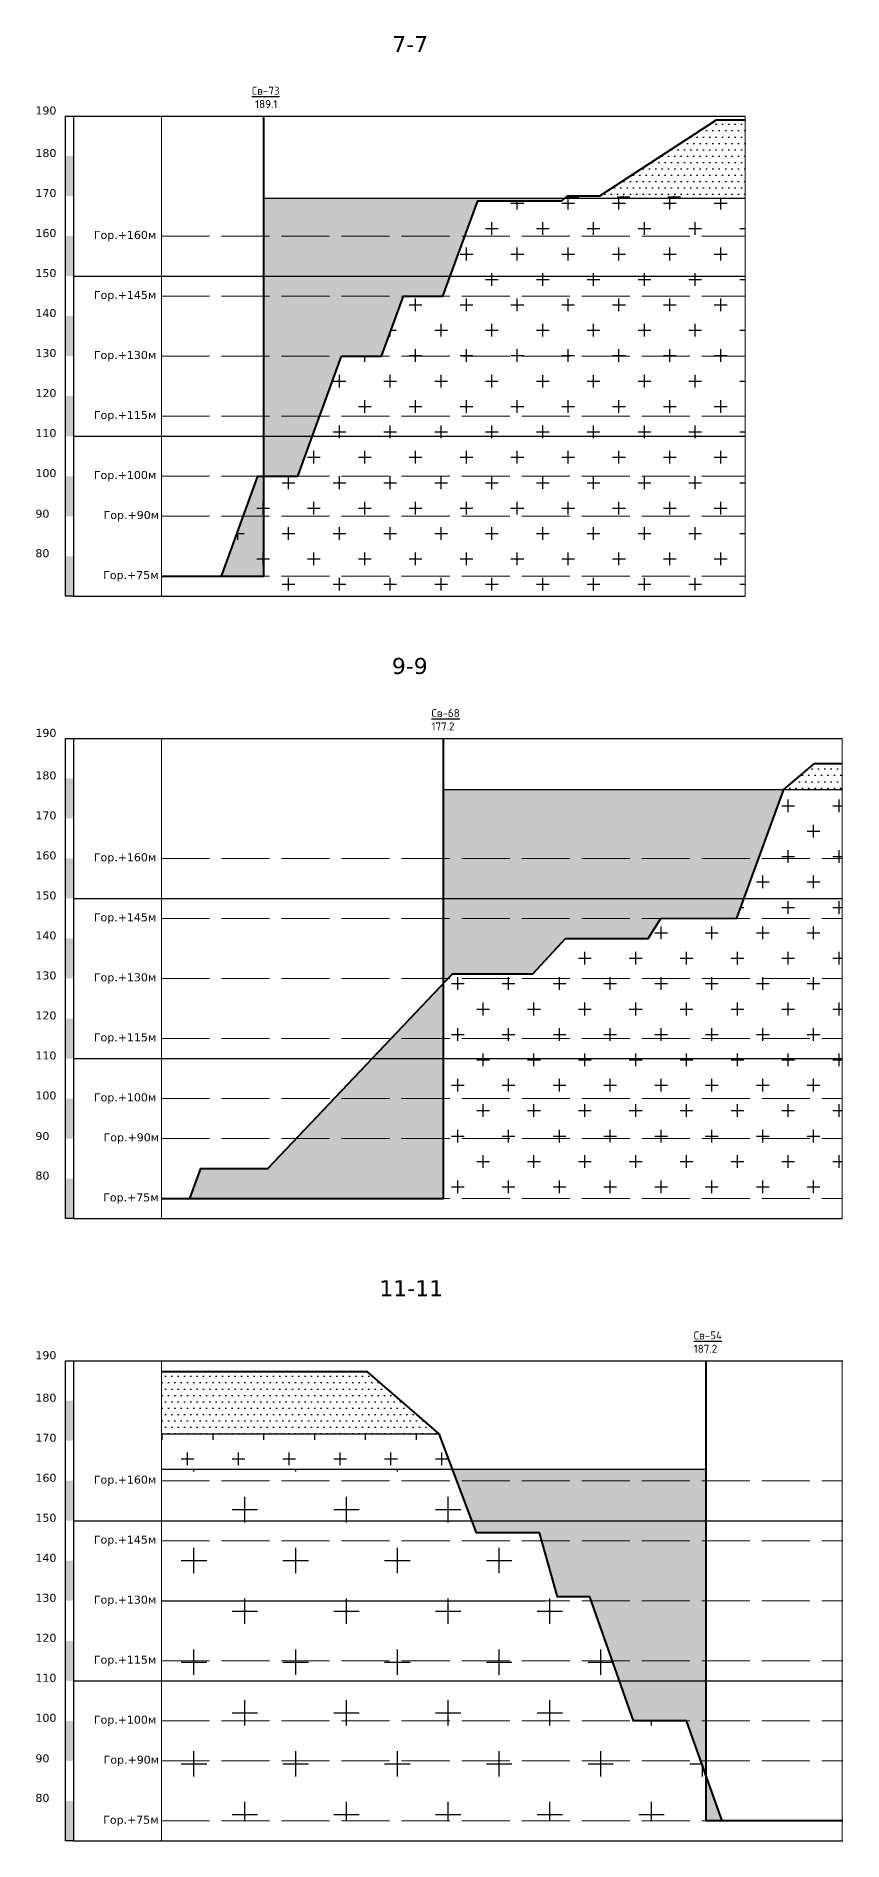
# Model space of a CAD drawing. Header units: millimetres. Extents: x 0 to 6474735, y 0 to 11273163.
# Drawn here: x 3235049.8 to 3235251.3, y 5635810.8 to 5636261.9 of the extents above; entities that cross this region are included whole.
import ezdxf

# ---------------------------------------------------------------- set-up
doc = ezdxf.new("R2010")
doc.units = ezdxf.units.MM
doc.linetypes.add('ACAD_ISO02W100', pattern=[15, 12, -3])
doc.linetypes.add('AHIDDEN4', pattern=[7, 5, -2])
doc.layers.add('ПЛАН НА КІНЕЦЬ', color=7, linetype='Continuous')
doc.styles.add('ISO Proportional', font='isocpeur.ttf')
doc.styles.add('стиль1', font='verdana.ttf', dxfattribs={"height": 4})

msp = doc.modelspace()

# ---------------------------------------------------------------- hatches: boundary and pattern name
at = {"layer": 'ПЛАН НА КІНЕЦЬ'}
h = msp.add_hatch(dxfattribs=at)
h.set_pattern_fill('DOTS', color=256)
h.set_pattern_definition([(0, (3431.64, 837.063), (0.79375, 1.5875), [0, -1.5875])])
h.paths.add_polyline_path([(3235205.84, 5636231.871), (3235219.782, 5636231.871), (3235219.782, 5636240.971), (3235219.778, 5636240.971)])
h.paths.add_polyline_path([(3235219.782, 5636231.871), (3235226.963, 5636231.871), (3235226.963, 5636240.971), (3235219.782, 5636240.971)])
h.paths.add_polyline_path([(3235219.782, 5636221.971), (3235226.963, 5636221.971), (3235226.963, 5636231.871), (3235219.782, 5636231.871)])
h.paths.add_polyline_path([(3235219.782, 5636231.871), (3235205.84, 5636231.871), (3235190.675, 5636221.971), (3235219.782, 5636221.971)])
h = msp.add_hatch(color=256, dxfattribs=at)
h.dxf.hatch_style = 1
h.paths.add_polyline_path([(3235059.14, 5636231.871), (3235057.14, 5636231.871), (3235057.14, 5636221.871), (3235059.14, 5636221.871)])
h = msp.add_hatch(dxfattribs=at)
h.set_pattern_fill('CROSS', color=256)
h.set_pattern_definition([(0, (3235104.932, 5636143.892), (6.35, 6.35), [3.175, -9.525]), (90, (3235106.5194, 5636142.305), (-6.35, 6.35), [3.175, -9.525])])
h.paths.add_polyline_path([(3235106.743, 5636151.871), (3235105.239, 5636151.871), (3235101.588, 5636141.871), (3235106.743, 5636141.871)])
h.paths.add_polyline_path([(3235106.743, 5636141.871), (3235101.588, 5636141.871), (3235096.113, 5636126.871), (3235106.743, 5636126.871)])
h.paths.add_polyline_path([(3235219.782, 5636221.371), (3235181.868, 5636221.371), (3235181.144, 5636220.711), (3235160.127, 5636220.711), (3235156.912, 5636211.871), (3235219.782, 5636211.871)])
h.paths.add_polyline_path([(3235226.963, 5636221.371), (3235219.782, 5636221.371), (3235219.782, 5636211.871), (3235226.963, 5636211.871)])
h.paths.add_polyline_path([(3235226.963, 5636211.871), (3235219.782, 5636211.871), (3235219.782, 5636201.871), (3235226.963, 5636201.871)])
h.paths.add_polyline_path([(3235219.782, 5636211.871), (3235156.912, 5636211.871), (3235153.276, 5636201.871), (3235219.782, 5636201.871)])
h.paths.add_polyline_path([(3235219.782, 5636201.871), (3235153.276, 5636201.871), (3235151.457, 5636196.871), (3235219.782, 5636196.871)])
h.paths.add_polyline_path([(3235226.963, 5636201.871), (3235219.782, 5636201.871), (3235219.782, 5636196.871), (3235226.963, 5636196.871)])
h.paths.add_polyline_path([(3235226.963, 5636196.871), (3235219.782, 5636196.871), (3235219.782, 5636191.871), (3235226.963, 5636191.871)])
h.paths.add_polyline_path([(3235219.782, 5636196.871), (3235141.581, 5636196.871), (3235139.762, 5636191.871), (3235219.782, 5636191.871)])
h.paths.add_polyline_path([(3235219.782, 5636191.871), (3235139.762, 5636191.871), (3235136.122, 5636181.871), (3235219.782, 5636181.871)])
h.paths.add_polyline_path([(3235226.963, 5636191.871), (3235219.782, 5636191.871), (3235219.782, 5636181.871), (3235226.963, 5636181.871)])
h.paths.add_polyline_path([(3235226.963, 5636181.871), (3235219.782, 5636181.871), (3235219.782, 5636171.871), (3235226.963, 5636171.871)])
h.paths.add_polyline_path([(3235219.782, 5636181.871), (3235136.122, 5636181.871), (3235136.122, 5636181.868), (3235126.122, 5636181.868), (3235122.482, 5636171.871), (3235219.782, 5636171.871)])
h.paths.add_polyline_path([(3235219.782, 5636171.871), (3235122.482, 5636171.871), (3235120.661, 5636166.871), (3235219.782, 5636166.871)])
h.paths.add_polyline_path([(3235219.782, 5636166.871), (3235120.661, 5636166.871), (3235118.84, 5636161.871), (3235219.782, 5636161.871)])
h.paths.add_polyline_path([(3235226.963, 5636171.871), (3235219.782, 5636171.871), (3235219.782, 5636166.871), (3235226.963, 5636166.871)])
h.paths.add_polyline_path([(3235226.963, 5636166.871), (3235219.782, 5636166.871), (3235219.782, 5636161.871), (3235226.963, 5636161.871)])
h.paths.add_polyline_path([(3235226.963, 5636161.871), (3235219.782, 5636161.871), (3235219.782, 5636151.871), (3235226.963, 5636151.871)])
h.paths.add_polyline_path([(3235219.782, 5636161.871), (3235118.84, 5636161.871), (3235115.199, 5636151.871), (3235219.782, 5636151.871)])
h.paths.add_polyline_path([(3235219.782, 5636151.871), (3235106.743, 5636151.871), (3235106.743, 5636141.871), (3235219.782, 5636141.871)])
h.paths.add_polyline_path([(3235226.963, 5636151.871), (3235219.782, 5636151.871), (3235219.782, 5636141.871), (3235226.963, 5636141.871)])
h.paths.add_polyline_path([(3235226.963, 5636141.871), (3235219.782, 5636141.871), (3235219.782, 5636131.871), (3235226.963, 5636131.871)])
h.paths.add_polyline_path([(3235219.782, 5636141.871), (3235106.743, 5636141.871), (3235106.743, 5636131.871), (3235219.782, 5636131.871)])
h.paths.add_polyline_path([(3235219.782, 5636131.871), (3235106.743, 5636131.871), (3235106.743, 5636126.871), (3235219.782, 5636126.871)])
h.paths.add_polyline_path([(3235226.963, 5636131.871), (3235219.782, 5636131.871), (3235219.782, 5636126.871), (3235226.963, 5636126.871)])
h.paths.add_polyline_path([(3235226.963, 5636126.871), (3235219.782, 5636126.871), (3235219.782, 5636121.871), (3235226.963, 5636121.871)])
h.paths.add_polyline_path([(3235219.782, 5636126.871), (3235106.743, 5636126.871), (3235106.743, 5636121.871), (3235219.782, 5636121.871)])
h = msp.add_hatch(color=91, dxfattribs=at)
h.dxf.hatch_style = 1
h.paths.add_polyline_path([(3235106.743, 5636151.871), (3235115.199, 5636151.871), (3235126.123, 5636181.871), (3235136.122, 5636181.868), (3235141.581, 5636196.871), (3235151.457, 5636196.871), (3235160.127, 5636220.711), (3235181.144, 5636220.711), (3235181.868, 5636221.371), (3235106.743, 5636221.371)])
h = msp.add_hatch(dxfattribs=at)
h.set_pattern_fill('CROSS', color=256)
h.set_pattern_definition([(0, (3235220.3316, 5636221.6995), (6.35, 6.35), [3.175, -9.525]), (90, (3235221.919, 5636220.112), (-6.35, 6.35), [3.175, -9.525])])
h.paths.add_polyline_path([(3235182.527, 5636221.971), (3235181.868, 5636221.371), (3235219.782, 5636221.371), (3235219.782, 5636221.971)])
h = msp.add_hatch(color=256, dxfattribs=at)
h.dxf.hatch_style = 1
h.paths.add_polyline_path([(3235059.14, 5636211.871), (3235057.14, 5636211.871), (3235057.14, 5636201.871), (3235059.14, 5636201.871)])
h = msp.add_hatch(color=256, dxfattribs=at)
h.dxf.hatch_style = 1
h.paths.add_polyline_path([(3235059.14, 5636191.871), (3235057.14, 5636191.871), (3235057.14, 5636181.871), (3235059.14, 5636181.871)])
h = msp.add_hatch(color=256, dxfattribs=at)
h.dxf.hatch_style = 1
h.paths.add_polyline_path([(3235059.14, 5636171.871), (3235057.14, 5636171.871), (3235057.14, 5636161.871), (3235059.14, 5636161.871)])
h = msp.add_hatch(color=256, dxfattribs=at)
h.dxf.hatch_style = 1
h.paths.add_polyline_path([(3235059.14, 5636151.871), (3235057.14, 5636151.871), (3235057.14, 5636141.871), (3235059.14, 5636141.871)])
h = msp.add_hatch(color=211, dxfattribs=at)
h.dxf.hatch_style = 1
h.paths.add_polyline_path([(3235096.103, 5636126.845), (3235106.743, 5636126.845), (3235106.743, 5636151.871), (3235105.239, 5636151.871)])
h = msp.add_hatch(color=256, dxfattribs=at)
h.dxf.hatch_style = 1
h.paths.add_polyline_path([(3235059.14, 5636131.871), (3235057.14, 5636131.871), (3235057.14, 5636121.871), (3235059.14, 5636121.871)])
h = msp.add_hatch(dxfattribs=at)
h.set_pattern_fill('DOTS', color=256)
h.set_pattern_definition([(0, (3476.2493, 1085.5186), (0.79375, 1.5875), [0, -1.5875])])
h.paths.add_polyline_path([(3235251.209, 5636076.331), (3235251.209, 5636080.031), (3235244.219, 5636080.031), (3235239.862, 5636076.331)])
h.paths.add_polyline_path([(3235251.209, 5636073.531), (3235251.209, 5636076.331), (3235239.862, 5636076.331), (3235236.564, 5636073.531)])
h = msp.add_hatch(color=256, dxfattribs=at)
h.dxf.hatch_style = 1
h.paths.add_polyline_path([(3235059.14, 5636076.331), (3235057.14, 5636076.331), (3235057.14, 5636066.331), (3235059.14, 5636066.331)])
h = msp.add_hatch(dxfattribs=at)
h.set_pattern_fill('CROSS', color=256)
h.paths.add_polyline_path([(3235251.209, 5635976.331), (3235251.209, 5635986.331), (3235151.599, 5635986.331), (3235151.599, 5635976.331)])
h.paths.add_polyline_path([(3235251.209, 5635986.331), (3235251.209, 5635996.331), (3235151.599, 5635996.331), (3235151.599, 5635986.331)])
h.paths.add_polyline_path([(3235251.209, 5636006.331), (3235251.209, 5636011.331), (3235151.599, 5636011.331), (3235151.599, 5636006.331)])
h.paths.add_polyline_path([(3235251.209, 5636011.331), (3235251.209, 5636016.331), (3235151.599, 5636016.331), (3235151.599, 5636011.331)])
h.paths.add_polyline_path([(3235251.209, 5636036.331), (3235251.209, 5636041.331), (3235205.881, 5636041.331), (3235202.716, 5636036.331)])
h.paths.add_polyline_path([(3235251.209, 5636026.331), (3235251.209, 5636036.331), (3235182.098, 5636036.331), (3235173.887, 5636027.531), (3235153.799, 5636027.531), (3235152.664, 5636026.331)])
h.paths.add_polyline_path([(3235251.209, 5636056.331), (3235251.209, 5636066.331), (3235233.941, 5636066.331), (3235230.298, 5636056.331)])
h.paths.add_polyline_path([(3235251.209, 5636066.331), (3235251.209, 5636073.531), (3235236.564, 5636073.531), (3235233.941, 5636066.331)])
h.paths.add_polyline_path([(3235251.209, 5636046.331), (3235251.209, 5636056.331), (3235230.298, 5636056.331), (3235226.655, 5636046.331)])
h.paths.add_polyline_path([(3235251.209, 5636041.331), (3235251.209, 5636046.331), (3235226.655, 5636046.331), (3235224.834, 5636041.331)])
h.paths.add_polyline_path([(3235251.209, 5636016.331), (3235251.209, 5636026.331), (3235152.664, 5636026.331), (3235151.599, 5636025.205), (3235151.599, 5636016.331)])
h.paths.add_polyline_path([(3235251.209, 5635996.331), (3235251.209, 5636006.331), (3235151.599, 5636006.331), (3235151.599, 5635996.331)])
h.paths.add_polyline_path([(3235251.209, 5635971.331), (3235251.209, 5635976.331), (3235151.599, 5635976.331), (3235151.599, 5635971.331)])
h = msp.add_hatch(color=91, dxfattribs=at)
h.dxf.hatch_style = 1
h.paths.add_polyline_path([(3235151.599, 5636025.205), (3235151.599, 5636073.531), (3235236.564, 5636073.531), (3235224.853, 5636041.384), (3235205.881, 5636041.331), (3235202.716, 5636036.331), (3235182.098, 5636036.331), (3235173.887, 5636027.531), (3235153.799, 5636027.531)])
h = msp.add_hatch(color=256, dxfattribs=at)
h.dxf.hatch_style = 1
h.paths.add_polyline_path([(3235059.14, 5636056.331), (3235057.14, 5636056.331), (3235057.14, 5636046.331), (3235059.14, 5636046.331)])
h = msp.add_hatch(color=256, dxfattribs=at)
h.dxf.hatch_style = 1
h.paths.add_polyline_path([(3235059.14, 5636036.331), (3235057.14, 5636036.331), (3235057.14, 5636026.331), (3235059.14, 5636026.331)])
h = msp.add_hatch(color=211, dxfattribs=at)
h.dxf.hatch_style = 1
h.paths.add_polyline_path([(3235088.235, 5635971.331), (3235151.599, 5635971.331), (3235151.599, 5636025.205), (3235107.736, 5635978.831), (3235091.003, 5635978.831)])
h = msp.add_hatch(color=256, dxfattribs=at)
h.dxf.hatch_style = 1
h.paths.add_polyline_path([(3235059.14, 5636016.331), (3235057.14, 5636016.331), (3235057.14, 5636006.331), (3235059.14, 5636006.331)])
h = msp.add_hatch(color=256, dxfattribs=at)
h.dxf.hatch_style = 1
h.paths.add_polyline_path([(3235059.14, 5635996.331), (3235057.14, 5635996.331), (3235057.14, 5635986.331), (3235059.14, 5635986.331)])
h = msp.add_hatch(color=256, dxfattribs=at)
h.dxf.hatch_style = 1
h.paths.add_polyline_path([(3235059.14, 5635976.331), (3235057.14, 5635976.331), (3235057.14, 5635966.331), (3235059.14, 5635966.331)])
h = msp.add_hatch(dxfattribs=at)
h.set_pattern_fill('DOTS', color=256)
h.set_pattern_definition([(0, (3444.0774, 1398.8688), (0.79375, 1.5875), [0, -1.5875])])
h.paths.add_polyline_path([(3235135.526, 5635914.738), (3235137.708, 5635920.594)], flags=16)
h.paths.add_polyline_path([(3235081.13, 5635927.991), (3235081.13, 5635920.791), (3235140.914, 5635920.791), (3235132.596, 5635927.991)])
h.paths.add_polyline_path([(3235081.13, 5635920.791), (3235081.13, 5635912.491), (3235150.503, 5635912.491), (3235140.914, 5635920.791)])
h = msp.add_hatch(color=256, dxfattribs=at)
h.dxf.hatch_style = 1
h.paths.add_polyline_path([(3235059.14, 5635920.791), (3235057.14, 5635920.791), (3235057.14, 5635910.791), (3235059.14, 5635910.791)])
h = msp.add_hatch(dxfattribs=at)
h.set_pattern_fill('CROSS', color=256)
h.set_pattern_definition([(0, (3444.0774, 1398.869), (6.35, 6.35), [3.175, -9.525]), (90, (3445.665, 1397.281), (-6.35, 6.35), [3.175, -9.525])])
h.paths.add_polyline_path([(3235081.13, 5635910.791), (3235081.13, 5635903.691), (3235153.832, 5635903.691), (3235151.146, 5635910.791)])
h.paths.add_polyline_path([(3235081.13, 5635912.491), (3235081.13, 5635910.791), (3235151.146, 5635910.791), (3235150.503, 5635912.491)])
h = msp.add_hatch(color=256, dxfattribs=at)
h.dxf.hatch_style = 1
h.paths.add_polyline_path([(3235059.14, 5635900.791), (3235057.14, 5635900.791), (3235057.14, 5635890.791), (3235059.14, 5635890.791)])
h = msp.add_hatch(dxfattribs=at)
h.set_pattern_fill('CROSS', color=256, scale=2)
h.set_pattern_definition([(0, (3444.077, 1398.869), (12.7, 12.7), [6.35, -19.05]), (90, (3447.252, 1395.694), (-12.7, 12.7), [6.35, -19.05])])
h.paths.add_polyline_path([(3235081.13, 5635820.791), (3235081.13, 5635815.791), (3235217.2, 5635815.791), (3235217.2, 5635820.791)])
h.paths.add_polyline_path([(3235081.13, 5635830.791), (3235081.13, 5635820.791), (3235217.2, 5635820.791), (3235217.2, 5635827.01), (3235215.859, 5635830.791)])
h.paths.add_polyline_path([(3235081.13, 5635840.791), (3235081.13, 5635830.791), (3235215.859, 5635830.791), (3235212.313, 5635840.791)])
h.paths.add_polyline_path([(3235081.13, 5635850.791), (3235081.13, 5635840.791), (3235199.047, 5635840.791), (3235195.521, 5635850.791)])
h.paths.add_polyline_path([(3235081.13, 5635855.791), (3235081.13, 5635850.791), (3235195.521, 5635850.791), (3235193.758, 5635855.791)])
h.paths.add_polyline_path([(3235081.13, 5635860.791), (3235081.13, 5635855.791), (3235193.758, 5635855.791), (3235191.995, 5635860.791)])
h.paths.add_polyline_path([(3235081.13, 5635870.791), (3235081.13, 5635860.791), (3235191.995, 5635860.791), (3235188.469, 5635870.791)])
h.paths.add_polyline_path([(3235081.13, 5635880.791), (3235081.13, 5635870.791), (3235188.116, 5635870.791), (3235188.116, 5635871.791), (3235180.105, 5635871.791), (3235177.544, 5635880.791)])
h.paths.add_polyline_path([(3235081.13, 5635885.791), (3235081.13, 5635880.791), (3235177.544, 5635880.791), (3235176.121, 5635885.791)])
h.paths.add_polyline_path([(3235081.13, 5635900.791), (3235081.13, 5635890.791), (3235158.712, 5635890.791), (3235154.929, 5635900.791)])
h.paths.add_polyline_path([(3235081.13, 5635890.791), (3235081.13, 5635885.791), (3235176.121, 5635885.791), (3235175.552, 5635887.791), (3235159.846, 5635887.791), (3235158.712, 5635890.791)])
h.paths.add_polyline_path([(3235081.13, 5635903.691), (3235081.13, 5635900.791), (3235154.929, 5635900.791), (3235153.832, 5635903.691)])
h = msp.add_hatch(color=91, dxfattribs=at)
h.dxf.hatch_style = 1
h.paths.add_polyline_path([(3235217.2, 5635827.01), (3235212.313, 5635840.791), (3235199.047, 5635840.791), (3235188.116, 5635871.791), (3235180.105, 5635871.791), (3235175.552, 5635887.791), (3235159.846, 5635887.791), (3235153.832, 5635903.691), (3235217.2, 5635903.691)])
h = msp.add_hatch(color=256, dxfattribs=at)
h.dxf.hatch_style = 1
h.paths.add_polyline_path([(3235059.14, 5635880.791), (3235057.14, 5635880.791), (3235057.14, 5635870.791), (3235059.14, 5635870.791)])
h = msp.add_hatch(color=256, dxfattribs=at)
h.dxf.hatch_style = 1
h.paths.add_polyline_path([(3235059.14, 5635860.791), (3235057.14, 5635860.791), (3235057.14, 5635850.791), (3235059.14, 5635850.791)])
h = msp.add_hatch(color=256, dxfattribs=at)
h.dxf.hatch_style = 1
h.paths.add_polyline_path([(3235059.14, 5635840.791), (3235057.14, 5635840.791), (3235057.14, 5635830.791), (3235059.14, 5635830.791)])
h = msp.add_hatch(color=211, dxfattribs=at)
h.dxf.hatch_style = 1
h.paths.add_polyline_path([(3235217.2, 5635815.791), (3235221.179, 5635815.791), (3235217.2, 5635827.01)])
h = msp.add_hatch(color=256, dxfattribs=at)
h.dxf.hatch_style = 1
h.paths.add_polyline_path([(3235059.14, 5635820.791), (3235057.14, 5635820.791), (3235057.14, 5635810.791), (3235059.14, 5635810.791)])

# ---------------------------------------------------------------- linework, layer by layer
at = {"layer": 'ПЛАН НА КІНЕЦЬ', "color": 4}
for p, q in [((3235059.14, 5636241.871), (3235226.963, 5636241.871)), ((3235059.14, 5636241.871), (3235226.963, 5636241.871)), ((3235081.13, 5636241.871), (3235226.963, 5636241.871)), ((3235059.14, 5636201.871), (3235226.963, 5636201.871)), ((3235081.13, 5636201.871), (3235226.963, 5636201.871)), ((3235059.14, 5636161.871), (3235226.963, 5636161.871)), ((3235081.13, 5636161.871), (3235226.963, 5636161.871)), ((3235059.14, 5636121.871), (3235226.963, 5636121.871)), ((3235059.14, 5636086.331), (3235226.963, 5636086.331)), ((3235059.14, 5636086.331), (3235226.963, 5636086.331)), ((3235081.13, 5636086.331), (3235251.209, 5636086.331)), ((3235059.14, 5636046.331), (3235226.963, 5636046.331)), ((3235081.13, 5636046.331), (3235251.209, 5636046.331)), ((3235059.14, 5636006.331), (3235226.963, 5636006.331)), ((3235081.13, 5636006.331), (3235251.209, 5636006.331)), ((3235059.14, 5635966.331), (3235251.209, 5635966.331)), ((3235059.14, 5635930.791), (3235226.963, 5635930.791)), ((3235059.14, 5635930.791), (3235226.963, 5635930.791)), ((3235081.13, 5635930.791), (3235251.35, 5635930.791)), ((3235059.14, 5635890.791), (3235226.963, 5635890.791)), ((3235081.13, 5635890.791), (3235251.35, 5635890.791)), ((3235081.13, 5635870.791), (3235176.963, 5635870.791)), ((3235059.14, 5635850.791), (3235226.963, 5635850.791)), ((3235081.13, 5635850.791), (3235251.35, 5635850.791)), ((3235059.14, 5635810.791), (3235251.209, 5635810.791)), ((3235081.13, 5635810.791), (3235251.35, 5635810.791))]:
    msp.add_line(p, q, dxfattribs=at)
at = {"layer": 'ПЛАН НА КІНЕЦЬ', "lineweight": 15}
for p, q in [((3235081.13, 5636121.871), (3235081.13, 5636241.871)), ((3235081.13, 5636121.871), (3235081.13, 5636241.871)), ((3235226.963, 5636121.871), (3235226.963, 5636241.871)), ((3235081.13, 5635966.331), (3235081.13, 5636086.331)), ((3235081.13, 5635810.791), (3235081.13, 5635930.791))]:
    msp.add_line(p, q, dxfattribs=at)
at = {"layer": 'ПЛАН НА КІНЕЦЬ', "color": 7, "linetype": 'ACAD_ISO02W100', "lineweight": 20}
for p, q in [((3235081.13, 5636211.871), (3235226.963, 5636211.871)), ((3235081.13, 5636196.871), (3235226.963, 5636196.871)), ((3235081.13, 5636181.871), (3235226.963, 5636181.871)), ((3235081.13, 5636166.871), (3235226.963, 5636166.871)), ((3235081.13, 5636151.871), (3235226.963, 5636151.871)), ((3235081.13, 5636141.871), (3235226.963, 5636141.871)), ((3235081.13, 5636126.871), (3235226.963, 5636126.871)), ((3235081.13, 5636056.331), (3235251.209, 5636056.331)), ((3235081.13, 5636041.331), (3235251.209, 5636041.331)), ((3235081.13, 5636026.331), (3235251.209, 5636026.331)), ((3235081.13, 5636011.331), (3235251.209, 5636011.331)), ((3235081.13, 5635996.331), (3235251.209, 5635996.331)), ((3235081.13, 5635986.331), (3235251.209, 5635986.331)), ((3235081.13, 5635971.331), (3235251.209, 5635971.331)), ((3235081.13, 5635900.791), (3235251.209, 5635900.791)), ((3235081.13, 5635885.791), (3235251.35, 5635885.791)), ((3235081.13, 5635870.791), (3235251.35, 5635870.791)), ((3235081.13, 5635855.791), (3235251.35, 5635855.791)), ((3235081.13, 5635840.791), (3235251.35, 5635840.791)), ((3235081.13, 5635830.791), (3235251.35, 5635830.791)), ((3235081.13, 5635815.791), (3235251.209, 5635815.791))]:
    msp.add_line(p, q, dxfattribs=at)
at = {"layer": 'ПЛАН НА КІНЕЦЬ'}
for points in [[(3235059.14, 5636241.871), (3235059.14, 5636121.871), (3235057.14, 5636121.871), (3235057.14, 5636241.871)], [(3235059.14, 5636086.331), (3235059.14, 5635966.331), (3235057.14, 5635966.331), (3235057.14, 5636086.331)], [(3235059.14, 5635930.791), (3235059.14, 5635810.791), (3235057.14, 5635810.791), (3235057.14, 5635930.791)]]:
    msp.add_lwpolyline(points, close=True, dxfattribs=at)
at = {"layer": 'ПЛАН НА КІНЕЦЬ', "lineweight": 40}
for points in [[(3235081.13, 5636126.871), (3235096.103, 5636126.845), (3235105.239, 5636151.871), (3235115.199, 5636151.871), (3235126.122, 5636181.868), (3235136.122, 5636181.868), (3235141.581, 5636196.871), (3235151.457, 5636196.871), (3235160.127, 5636220.711), (3235181.144, 5636220.711), (3235182.527, 5636221.971), (3235190.675, 5636221.971), (3235219.778, 5636240.971), (3235226.963, 5636240.971)], [(3235081.13, 5635971.331), (3235088.235, 5635971.331), (3235091.003, 5635978.831), (3235107.736, 5635978.831), (3235153.799, 5636027.531), (3235173.887, 5636027.531), (3235182.098, 5636036.331), (3235202.716, 5636036.331), (3235205.881, 5636041.331), (3235224.853, 5636041.384), (3235236.564, 5636073.531), (3235244.219, 5636080.031), (3235251.209, 5636080.031)], [(3235251.35, 5635815.791), (3235221.179, 5635815.791), (3235212.313, 5635840.791), (3235199.047, 5635840.791), (3235188.116, 5635871.791), (3235180.105, 5635871.791), (3235175.552, 5635887.791), (3235159.846, 5635887.791), (3235150.503, 5635912.491), (3235132.596, 5635927.991), (3235081.13, 5635927.991)]]:
    msp.add_lwpolyline(points, dxfattribs=at)
at = {"layer": 'ПЛАН НА КІНЕЦЬ', "color": 5, "lineweight": 40}
for points in [[(3235096.103, 5636126.845), (3235106.743, 5636126.871), (3235106.743, 5636241.871)], [(3235088.235, 5635971.331), (3235151.599, 5635971.331), (3235151.599, 5636086.331)], [(3235221.179, 5635815.791), (3235217.2, 5635815.791), (3235217.2, 5635930.791)]]:
    msp.add_lwpolyline(points, dxfattribs=at)
at = {"layer": 'ПЛАН НА КІНЕЦЬ'}
for points in [[(3235219.778, 5636240.971), (3235226.963, 5636240.971)], [(3235106.743, 5636221.371), (3235226.963, 5636221.371)], [(3235151.599, 5636073.531), (3235251.209, 5636073.531)], [(3235081.13, 5635927.991), (3235131.13, 5635927.991), (3235132.596, 5635927.991)], [(3235081.13, 5635912.491), (3235131.13, 5635912.491), (3235150.503, 5635912.491)], [(3235081.13, 5635903.691), (3235131.13, 5635903.691), (3235217.2, 5635903.691)]]:
    msp.add_lwpolyline(points, dxfattribs=at)
at = {"layer": 'ПЛАН НА КІНЕЦЬ', "lineweight": 15}
for points in [[(3235081.13, 5636086.331), (3235081.13, 5635966.331)], [(3235251.209, 5636086.331), (3235251.209, 5635966.331)], [(3235081.13, 5635930.791), (3235081.13, 5635810.791)], [(3235251.209, 5635930.791), (3235251.209, 5635810.791)]]:
    msp.add_lwpolyline(points, dxfattribs=at)

# ---------------------------------------------------------------- texts
at = {"layer": 'ПЛАН НА КІНЕЦЬ', "attachment_point": 1, "style": 'стиль1'}
for s, width, insert, char_height in [('7-7', 3.78159, (3235138.774, 5636261.86), 4), ('190', 7.35435, (3235049.655, 5636244.267), 2), ('180', 7.35435, (3235049.655, 5636233.634), 2), ('170', 7.35435, (3235049.655, 5636223.634), 2), ('160', 7.35435, (3235049.655, 5636213.634), 2), ('Гор.+160м', 7.35435, (3235064.245, 5636213.169), 2), ('150', 7.35435, (3235049.655, 5636203.634), 2), ('Гор.+145м', 7.35435, (3235064.245, 5636198.169), 2), ('140', 7.35435, (3235049.655, 5636193.634), 2), ('130', 7.35435, (3235049.655, 5636183.634), 2), ('Гор.+130м', 7.35435, (3235064.245, 5636183.169), 2), ('120', 7.35435, (3235049.655, 5636173.634), 2), ('Гор.+115м', 7.35435, (3235064.245, 5636168.169), 2), ('110', 7.35435, (3235049.655, 5636163.634), 2), ('100', 7.35435, (3235049.655, 5636153.634), 2), ('Гор.+100м', 7.35435, (3235064.245, 5636153.169), 2), ('90', 7.35435, (3235049.655, 5636143.501), 2), ('Гор.+90м', 7.35435, (3235066.695, 5636143.169), 2), ('80', 7.35435, (3235049.655, 5636133.618), 2), ('Гор.+75м', 7.35435, (3235066.575, 5636128.169), 2), ('9-9', 3.78159, (3235138.683, 5636106.444), 4), ('190', 7.35435, (3235049.655, 5636088.727), 2), ('180', 7.35435, (3235049.655, 5636078.094), 2), ('170', 7.35435, (3235049.655, 5636068.094), 2), ('160', 7.35435, (3235049.655, 5636058.094), 2), ('Гор.+160м', 7.35435, (3235064.245, 5636057.629), 2), ('150', 7.35435, (3235049.655, 5636048.094), 2), ('Гор.+145м', 7.35435, (3235064.245, 5636042.629), 2), ('140', 7.35435, (3235049.655, 5636038.094), 2), ('130', 7.35435, (3235049.655, 5636028.094), 2), ('Гор.+130м', 7.35435, (3235064.245, 5636027.629), 2), ('120', 7.35435, (3235049.655, 5636018.094), 2), ('Гор.+115м', 7.35435, (3235064.245, 5636012.629), 2), ('110', 7.35435, (3235049.655, 5636008.094), 2), ('100', 7.35435, (3235049.655, 5635998.094), 2), ('Гор.+100м', 7.35435, (3235064.245, 5635997.629), 2), ('90', 7.35435, (3235049.655, 5635987.961), 2), ('Гор.+90м', 7.35435, (3235066.695, 5635987.629), 2), ('80', 7.35435, (3235049.655, 5635978.078), 2), ('Гор.+75м', 7.35435, (3235066.575, 5635972.629), 2), ('11-11', 3.78159, (3235135.537, 5635950.924), 4), ('190', 7.35435, (3235049.655, 5635933.187), 2), ('180', 7.35435, (3235049.655, 5635922.554), 2), ('170', 7.35435, (3235049.655, 5635912.554), 2), ('160', 7.35435, (3235049.655, 5635902.554), 2), ('Гор.+160м', 7.35435, (3235064.245, 5635902.09), 2), ('150', 7.35435, (3235049.655, 5635892.554), 2), ('Гор.+145м', 7.35435, (3235064.245, 5635887.09), 2), ('140', 7.35435, (3235049.655, 5635882.554), 2), ('130', 7.35435, (3235049.655, 5635872.554), 2), ('Гор.+130м', 7.35435, (3235064.245, 5635872.09), 2), ('120', 7.35435, (3235049.655, 5635862.554), 2), ('Гор.+115м', 7.35435, (3235064.245, 5635857.09), 2), ('110', 7.35435, (3235049.655, 5635852.554), 2), ('100', 7.35435, (3235049.655, 5635842.554), 2), ('Гор.+100м', 7.35435, (3235064.245, 5635842.09), 2), ('90', 7.35435, (3235049.655, 5635832.421), 2), ('Гор.+90м', 7.35435, (3235066.695, 5635832.09), 2), ('80', 7.35435, (3235049.655, 5635822.538), 2), ('Гор.+75м', 7.35435, (3235066.575, 5635817.089), 2)]:
    msp.add_mtext_dynamic_manual_height_columns(s, width=width, gutter_width=7.5, heights=[0], dxfattribs=dict(at, insert=insert, char_height=char_height))
at = {"layer": 'ПЛАН НА КІНЕЦЬ', "linetype": 'AHIDDEN4', "char_height": 2, "attachment_point": 1, "style": 'ISO Proportional'}
for s, insert in [('\\pi0.79384;{\\LСв-73}\\P\\pi1.5938;189.1', (3235102.937, 5636249.205)), ('\\pi0.79384;{\\LСв-68\\P\\pi1.3938;}177.2', (3235147.793, 5636093.665)), ('\\pi0.69384;{\\LСв-54\\P\\pi1.3938;}187.2', (3235213.393, 5635938.126))]:
    msp.add_mtext_dynamic_manual_height_columns(s, width=8.18768, gutter_width=7.5, heights=[0], dxfattribs=dict(at, insert=insert))

doc.saveas('drawing.dxf')
